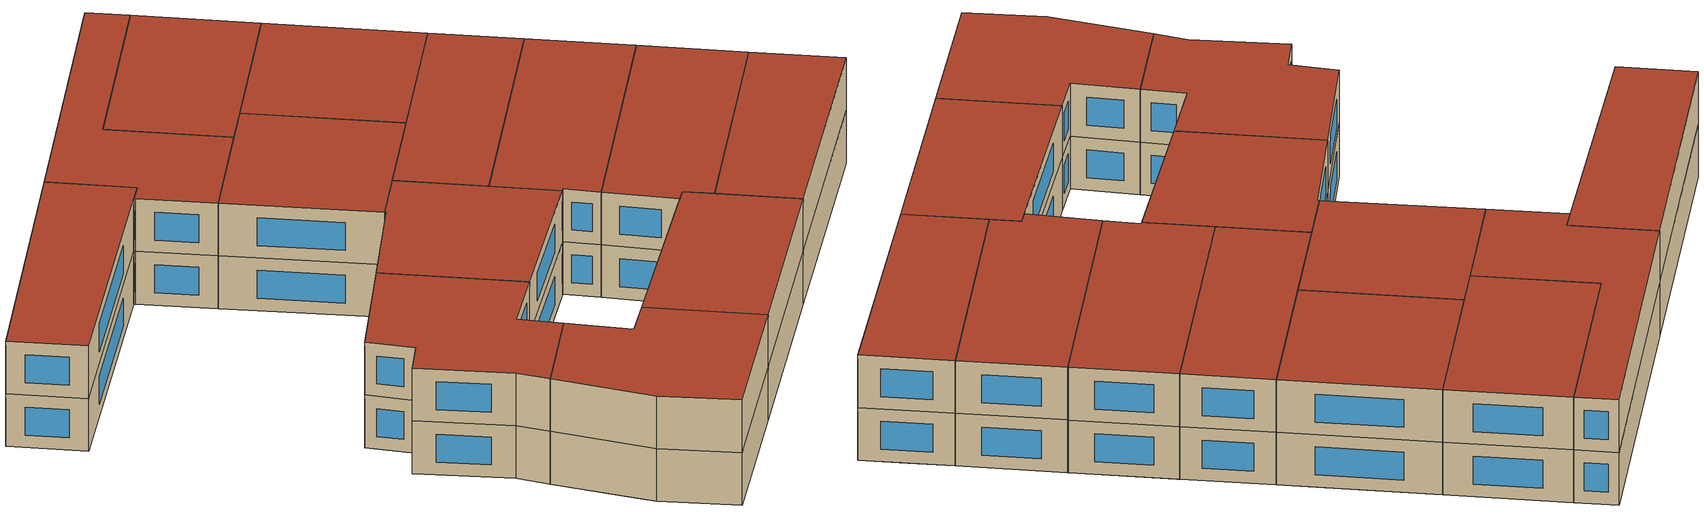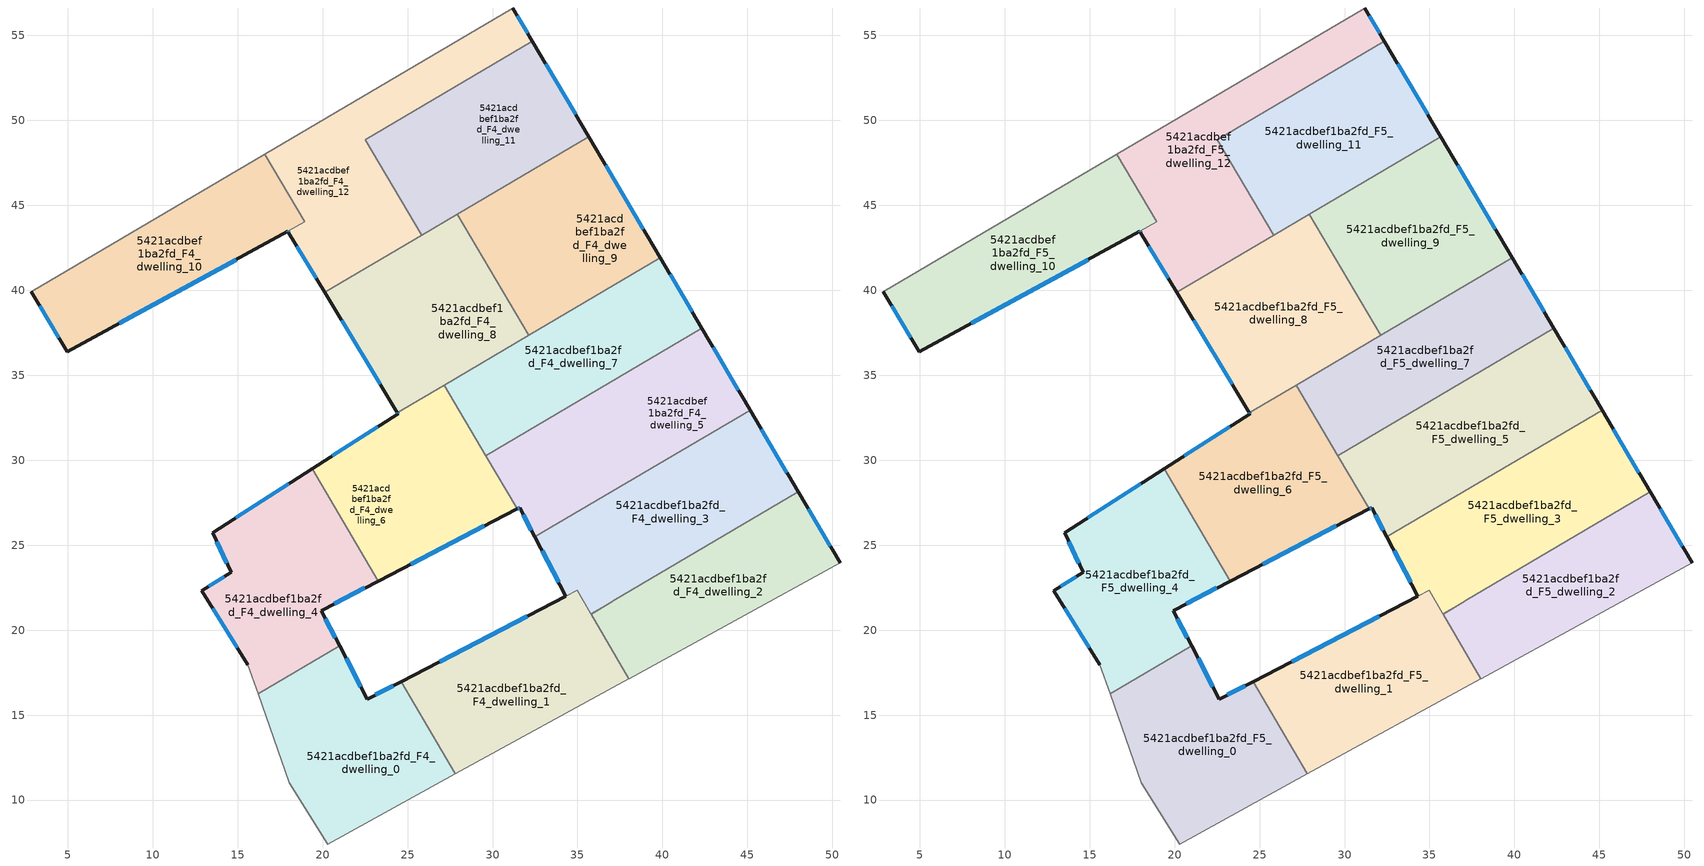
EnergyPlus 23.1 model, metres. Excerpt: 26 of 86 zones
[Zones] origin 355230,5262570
5421acdbef1ba2fd_F4_dwelling_0
 floor to 5421acdbef1ba2fd_F3_dwelling_10 (EU_floor_Construction): 24.62,16.97 27.82,11.54 20.29,7.42 18.04,11.02 17.69,12 22.31,16.55 22.63,15.94 z12
 floor to 5421acdbef1ba2fd_F3_dwelling_9 (EU_floor_Construction): 21,19.07 22.31,16.55 17.69,12 16.21,16.25 z12
 wall outside (EU_wall_Construction): 24.62,16.97 22.63,15.94 21,19.07 z12:15
 wall adiabatic (EU_wall_Construction): 16.21,16.25 18.04,11.02 20.29,7.42 27.82,11.54 z12:15
 wall to 5421acdbef1ba2fd_F4_dwelling_4 (EU_wall_Construction): 21,19.07 16.21,16.25 z12:15
 wall to 5421acdbef1ba2fd_F4_dwelling_1 (EU_wall_Construction): 27.82,11.54 24.62,16.97 z12:15
 window (EU_Window_Construction): 22.25,16.68 21.38,18.33 / 24.16,16.73 23.1,16.18 z12.7:14.3
5421acdbef1ba2fd_F4_dwelling_1
 floor to 5421acdbef1ba2fd_F3_dwelling_11 (EU_floor_Construction): 36.32,20.06 38.03,17.14 27.87,11.57 27.35,18.39 31.97,20.78 z12
 floor to 5421acdbef1ba2fd_F3_dwelling_10 (EU_floor_Construction): 27.35,18.39 27.87,11.57 27.82,11.54 24.62,16.97 z12
 floor to 5421acdbef1ba2fd_F3_dwelling_12 (EU_floor_Construction): 36.82,21.55 35.8,20.95 36.32,20.06 31.97,20.78 34.98,22.33 35.79,20.95 z12
 wall outside (EU_wall_Construction): 34.32,21.99 24.62,16.97 z12:15
 wall adiabatic (EU_wall_Construction): 27.82,11.54 38.03,17.14 z12:15
 wall to 5421acdbef1ba2fd_F4_dwelling_3 (EU_wall_Construction): 37.09,21.71 35.79,20.95 34.98,22.33 34.32,21.99 z12:15
 wall to 5421acdbef1ba2fd_F4_dwelling_2 (EU_wall_Construction): 38.03,17.14 35.8,20.95 37.09,21.71 z12:15
 window (EU_Window_Construction): 32.04,20.81 26.9,18.15 z12.7:14.3
5421acdbef1ba2fd_F4_dwelling_10
 floor to 5421acdbef1ba2fd_F3_dwelling_7 (EU_floor_Construction): 16.41,47.91 18.11,43.56 4.97,36.38 2.86,39.93 z12
 floor to 5421acdbef1ba2fd_F3_dwelling_6 (EU_floor_Construction): 16.6,48.02 18.96,44.02 18.11,43.56 16.41,47.91 16.46,47.93 z12
 wall outside (EU_wall_Construction): 2.86,39.93 4.97,36.38 17.95,43.48 z12:15
 wall adiabatic (EU_wall_Construction): 16.6,48.02 2.86,39.93 z12:15
 wall to 5421acdbef1ba2fd_F4_dwelling_12 (EU_wall_Construction): 17.96,43.48 18.96,44.02 16.6,48.02 z12:15
 window (EU_Window_Construction): 8.02,38.05 14.91,41.81 / 3.36,39.09 4.48,37.22 z12.7:14.3
5421acdbef1ba2fd_F4_dwelling_11
 floor to 5421acdbef1ba2fd_F3_dwelling_3 (EU_floor_Construction): 32.35,54.67 32.76,53.96 31.47,46.58 28.56,44.86 29.04,52.72 z12
 floor adiabatic (EU_floor_Construction): 29.04,52.72 28.56,44.86 25.83,43.25 25.81,43.3 25.37,50.55 z12
 floor to 5421acdbef1ba2fd_F3_dwelling_2 (EU_floor_Construction): 32.76,53.96 35.67,49.04 31.47,46.58 z12
 floor to 5421acdbef1ba2fd_F3_dwelling_5 (EU_floor_Construction): 25.37,50.55 25.81,43.3 22.52,48.88 z12
 wall outside (EU_wall_Construction): 35.67,49.04 32.35,54.67 z12:15
 wall to 5421acdbef1ba2fd_F4_dwelling_12 (EU_wall_Construction): 32.35,54.67 22.52,48.88 25.83,43.25 z12:15
 wall to 5421acdbef1ba2fd_F4_dwelling_9 (EU_wall_Construction): 27.92,44.48 35.67,49.04 z12:15
 wall to 5421acdbef1ba2fd_F4_dwelling_8 (EU_wall_Construction): 25.83,43.25 27.92,44.48 z12:15
 window (EU_Window_Construction): 34.89,50.36 33.13,53.35 z12.7:14.3
5421acdbef1ba2fd_F4_dwelling_12
 floor to 5421acdbef1ba2fd_F3_dwelling_6 (EU_floor_Construction): 21.22,50.74 23.06,41.62 20.13,39.89 18.47,42.63 18.11,43.56 18.96,44.02 16.6,48.02 16.62,48.03 z12
 floor to 5421acdbef1ba2fd_F3_dwelling_5 (EU_floor_Construction): 25.22,53.09 25.37,50.55 22.52,48.88 25.81,43.3 25.81,43.24 23.06,41.62 21.22,50.74 z12
 floor to 5421acdbef1ba2fd_F3_dwelling_7 (EU_floor_Construction): 18.11,43.56 18.47,42.63 17.99,43.42 17.96,43.48 z12
 floor to 5421acdbef1ba2fd_F3_dwelling_4 (EU_floor_Construction): 29.21,55.45 29.04,52.72 25.37,50.55 25.22,53.09 z12
 floor to 5421acdbef1ba2fd_F3_dwelling_3 (EU_floor_Construction): 31.2,56.62 32.35,54.67 29.04,52.72 29.21,55.45 z12
 wall outside (EU_wall_Construction): 32.35,54.67 31.2,56.62 / 17.96,43.48 17.99,43.42 20.13,39.89 z12:15
 wall adiabatic (EU_wall_Construction): 31.2,56.62 16.6,48.02 z12:15
 wall to 5421acdbef1ba2fd_F4_dwelling_8 (EU_wall_Construction): 20.13,39.89 25.83,43.25 z12:15
 window (EU_Window_Construction): 32.08,55.12 31.47,56.16 / 18.49,42.59 19.63,40.72 / 17.97,43.47 17.99,43.44 z12.7:14.3
5421acdbef1ba2fd_F4_dwelling_2
 floor to 5421acdbef1ba2fd_F3_dwelling_12 (EU_floor_Construction): 49.2,26.1 50.46,23.96 41.72,19.17 36.33,20.06 35.8,20.95 42.05,24.63 z12
 floor to 5421acdbef1ba2fd_F3_dwelling_11 (EU_floor_Construction): 41.72,19.17 38.04,17.15 36.33,20.06 z12
 floor to 5421acdbef1ba2fd_F3_dwelling_13 (EU_floor_Construction): 47.99,28.14 49.2,26.1 42.05,24.63 z12
 wall outside (EU_wall_Construction): 50.46,23.96 47.99,28.14 z12:15
 wall adiabatic (EU_wall_Construction): 38.04,17.15 50.46,23.96 z12:15
 wall to 5421acdbef1ba2fd_F4_dwelling_3 (EU_wall_Construction): 47.99,28.14 37.09,21.72 z12:15
 window (EU_Window_Construction): 49.88,24.94 48.57,27.16 z12.7:14.3
5421acdbef1ba2fd_F4_dwelling_3
 floor to 5421acdbef1ba2fd_F3_dwelling_12 (EU_floor_Construction): 42.05,24.63 36.82,21.55 35.79,20.95 34.98,22.33 34.32,21.99 33.82,22.95 z12
 floor adiabatic (EU_floor_Construction): 45.16,32.95 47.99,28.14 35.79,20.95 36.82,21.55 42.05,24.63 33.82,22.95 32.49,25.49 z12
 wall outside (EU_wall_Construction): 47.99,28.14 45.16,32.95 / 32.49,25.49 34.32,21.99 z12:15
 wall to 5421acdbef1ba2fd_F4_dwelling_5 (EU_wall_Construction): 45.16,32.95 32.49,25.49 z12:15
 window (EU_Window_Construction): 47.33,29.27 45.82,31.82 / 32.92,24.67 33.89,22.81 z12.7:14.3
5421acdbef1ba2fd_F4_dwelling_4
 floor to 5421acdbef1ba2fd_F3_dwelling_9 (EU_floor_Construction): 22.55,22.53 19.91,21.16 21,19.07 16.21,16.25 15.61,17.95 12.89,22.32 14.62,23.4 13.91,24.92 z12
 floor to 5421acdbef1ba2fd_F3_dwelling_8 (EU_floor_Construction): 19.38,29.49 23.26,22.89 22.55,22.53 13.91,24.92 13.53,25.74 z12
 wall outside (EU_wall_Construction): 19.38,29.49 13.53,25.74 14.62,23.4 12.89,22.32 15.61,17.95 / 21,19.07 19.91,21.16 23.26,22.89 z12:15
 wall adiabatic (EU_wall_Construction): 15.61,17.95 16.21,16.25 z12:15
 wall to 5421acdbef1ba2fd_F4_dwelling_6 (EU_wall_Construction): 23.26,22.89 19.38,29.49 z12:15
 window (EU_Window_Construction): 13.53,21.29 14.97,18.98 / 14.22,23.15 13.3,22.57 / 13.78,25.19 14.36,23.95 / 18,28.61 14.9,26.62 / 20.7,21.56 22.48,22.49 / 20.74,19.56 20.16,20.67 z12.7:14.3
5421acdbef1ba2fd_F4_dwelling_5
 floor to 5421acdbef1ba2fd_F3_dwelling_14 (EU_floor_Construction): 42.4,37.63 45.13,32.99 45.16,32.95 32.49,25.49 31.91,26.61 z12
 floor to 5421acdbef1ba2fd_F3_dwelling_0 (EU_floor_Construction): 42.32,37.76 42.4,37.63 31.91,26.61 31.59,27.21 31.45,27.13 30.79,28.25 33,32.27 z12
 floor to 5421acdbef1ba2fd_F3_dwelling_1 (EU_floor_Construction): 33,32.27 30.79,28.25 29.81,29.91 30.01,30.51 z12
 floor to 5421acdbef1ba2fd_F3_dwelling_2 (EU_floor_Construction): 30.01,30.51 29.81,29.91 29.6,30.27 z12
 wall outside (EU_wall_Construction): 31.45,27.13 31.59,27.21 32.49,25.49 / 45.16,32.95 45.13,32.99 42.32,37.76 z12:15
 wall to 5421acdbef1ba2fd_F4_dwelling_7 (EU_wall_Construction): 42.32,37.76 29.6,30.27 z12:15
 wall to 5421acdbef1ba2fd_F4_dwelling_6 (EU_wall_Construction): 29.6,30.27 31.45,27.13 z12:15
 window (EU_Window_Construction): 31.48,27.15 31.56,27.19 / 44.47,34.11 42.98,36.64 / 31.81,26.8 32.28,25.89 z12.7:14.3
5421acdbef1ba2fd_F4_dwelling_6
 floor to 5421acdbef1ba2fd_F3_dwelling_8 (EU_floor_Construction): 23.09,31.88 26.04,24.33 23.26,22.89 19.38,29.49 z12
 floor to 5421acdbef1ba2fd_F3_dwelling_6 (EU_floor_Construction): 24.8,33.03 26.51,24.57 26.04,24.33 23.09,31.88 24.45,32.74 24.41,32.81 z12
 floor to 5421acdbef1ba2fd_F3_dwelling_4 (EU_floor_Construction): 27.16,34.42 27.84,33.27 27.32,25 26.92,24.79 26.37,33.96 z12
 floor to 5421acdbef1ba2fd_F3_dwelling_5 (EU_floor_Construction): 26.37,33.96 26.92,24.79 26.51,24.57 24.8,33.03 z12
 floor to 5421acdbef1ba2fd_F3_dwelling_3 (EU_floor_Construction): 27.84,33.27 28.85,31.55 27.75,25.21 27.32,25 z12
 floor adiabatic (EU_floor_Construction): 28.85,31.55 31.45,27.13 27.75,25.21 z12
 wall outside (EU_wall_Construction): 24.41,32.81 24.45,32.74 19.38,29.49 / 23.26,22.89 31.45,27.13 z12:15
 wall to 5421acdbef1ba2fd_F4_dwelling_8 (EU_wall_Construction): 27.16,34.42 24.41,32.81 z12:15
 wall to 5421acdbef1ba2fd_F4_dwelling_7 (EU_wall_Construction): 29.6,30.27 27.16,34.42 z12:15
 window (EU_Window_Construction): 23.26,31.98 20.57,30.26 / 24.42,32.79 24.44,32.76 / 25.19,23.89 29.53,26.14 z12.7:14.3
5421acdbef1ba2fd_F4_dwelling_7
 floor to 5421acdbef1ba2fd_F3_dwelling_4 (EU_floor_Construction): 27.94,34.88 27.84,33.27 27.16,34.42 z12
 floor to 5421acdbef1ba2fd_F3_dwelling_3 (EU_floor_Construction): 29.61,35.87 28.85,31.55 27.84,33.27 27.94,34.88 z12
 floor adiabatic (EU_floor_Construction): 39.87,41.91 42.32,37.76 29.6,30.27 28.85,31.55 29.61,35.87 z12
 wall outside (EU_wall_Construction): 42.32,37.76 39.87,41.91 z12:15
 wall to 5421acdbef1ba2fd_F4_dwelling_9 (EU_wall_Construction): 39.87,41.91 32.12,37.35 z12:15
 wall to 5421acdbef1ba2fd_F4_dwelling_8 (EU_wall_Construction): 32.12,37.35 27.16,34.42 z12:15
 window (EU_Window_Construction): 41.75,38.74 40.45,40.94 z12.7:14.3
5421acdbef1ba2fd_F4_dwelling_8
 floor to 5421acdbef1ba2fd_F3_dwelling_5 (EU_floor_Construction): 25.81,43.24 26.37,33.96 24.8,33.03 23.06,41.62 z12
 floor adiabatic (EU_floor_Construction): 27.92,44.48 32.12,37.35 26.37,33.96 25.81,43.24 z12
 floor to 5421acdbef1ba2fd_F3_dwelling_6 (EU_floor_Construction): 23.06,41.62 24.8,33.03 24.41,32.81 20.13,39.89 z12
 wall outside (EU_wall_Construction): 20.13,39.89 24.41,32.81 z12:15
 wall to 5421acdbef1ba2fd_F4_dwelling_9 (EU_wall_Construction): 32.12,37.35 27.92,44.48 z12:15
 window (EU_Window_Construction): 21.13,38.23 23.4,34.47 z12.7:14.3
5421acdbef1ba2fd_F4_dwelling_9
 floor to 5421acdbef1ba2fd_F3_dwelling_1 (EU_floor_Construction): 35.89,48.66 39.07,43.28 37.57,40.55 32.25,37.42 z12
 floor adiabatic (EU_floor_Construction): 35.67,49.04 35.89,48.66 32.25,37.42 32.12,37.35 30.38,40.3 31.47,46.58 z12
 floor to 5421acdbef1ba2fd_F3_dwelling_0 (EU_floor_Construction): 39.07,43.28 39.87,41.91 37.57,40.55 z12
 floor to 5421acdbef1ba2fd_F3_dwelling_3 (EU_floor_Construction): 31.47,46.58 30.38,40.3 28.47,43.54 28.56,44.86 z12
 floor to 5421acdbef1ba2fd_F3_dwelling_4 (EU_floor_Construction): 28.56,44.86 28.47,43.54 27.92,44.48 z12
 wall outside (EU_wall_Construction): 39.87,41.91 35.67,49.04 z12:15
 window (EU_Window_Construction): 38.88,43.59 36.65,47.37 z12.7:14.3
5421acdbef1ba2fd_F5_dwelling_0
 floor to 5421acdbef1ba2fd_F4_dwelling_0 (EU_floor_Construction): 24.62,16.97 27.82,11.54 20.29,7.42 18.04,11.02 16.21,16.25 21,19.07 22.63,15.94 z15
 wall outside (EU_wall_Construction): 24.62,16.97 22.63,15.94 21,19.07 z15:18
 wall adiabatic (EU_wall_Construction): 16.21,16.25 18.04,11.02 20.29,7.42 27.82,11.54 z15:18
 wall to 5421acdbef1ba2fd_F5_dwelling_4 (EU_wall_Construction): 21,19.07 16.21,16.25 z15:18
 wall to 5421acdbef1ba2fd_F5_dwelling_1 (EU_wall_Construction): 27.82,11.54 24.62,16.97 z15:18
 window (EU_Window_Construction): 22.25,16.68 21.38,18.33 / 24.16,16.73 23.1,16.18 z15.7:17.3
 roof outside (EU_roof_Construction): 27.82,11.54 24.62,16.97 22.63,15.94 21,19.07 16.21,16.25 18.04,11.02 20.29,7.42 z18
5421acdbef1ba2fd_F5_dwelling_1
 floor to 5421acdbef1ba2fd_F4_dwelling_1 (EU_floor_Construction): 37.09,21.71 35.8,20.95 38.03,17.14 27.82,11.54 24.62,16.97 34.98,22.33 35.79,20.95 z15
 wall outside (EU_wall_Construction): 34.32,21.99 24.62,16.97 z15:18
 wall adiabatic (EU_wall_Construction): 27.82,11.54 38.03,17.14 z15:18
 wall to 5421acdbef1ba2fd_F5_dwelling_3 (EU_wall_Construction): 37.09,21.71 35.79,20.95 34.98,22.33 34.32,21.99 z15:18
 wall to 5421acdbef1ba2fd_F5_dwelling_2 (EU_wall_Construction): 38.03,17.14 35.8,20.95 37.09,21.71 z15:18
 window (EU_Window_Construction): 32.04,20.81 26.9,18.15 z15.7:17.3
 roof outside (EU_roof_Construction): 38.03,17.14 35.8,20.95 37.09,21.71 35.79,20.95 34.98,22.33 24.62,16.97 27.82,11.54 z18
5421acdbef1ba2fd_F5_dwelling_10
 floor to 5421acdbef1ba2fd_F4_dwelling_10 (EU_floor_Construction): 16.6,48.02 18.96,44.02 4.97,36.38 2.86,39.93 z15
 wall outside (EU_wall_Construction): 2.86,39.93 4.97,36.38 17.95,43.48 z15:18
 wall adiabatic (EU_wall_Construction): 16.6,48.02 2.86,39.93 z15:18
 wall to 5421acdbef1ba2fd_F5_dwelling_12 (EU_wall_Construction): 17.96,43.48 18.96,44.02 16.6,48.02 z15:18
 window (EU_Window_Construction): 8.02,38.05 14.91,41.81 / 3.36,39.09 4.48,37.22 z15.7:17.3
 roof outside (EU_roof_Construction): 18.96,44.02 16.6,48.02 2.86,39.93 4.97,36.38 z18
5421acdbef1ba2fd_F5_dwelling_11
 floor to 5421acdbef1ba2fd_F4_dwelling_11 (EU_floor_Construction): 32.35,54.67 35.67,49.04 25.83,43.25 22.52,48.88 z15
 wall outside (EU_wall_Construction): 35.67,49.04 32.35,54.67 z15:18
 wall to 5421acdbef1ba2fd_F5_dwelling_12 (EU_wall_Construction): 32.35,54.67 22.52,48.88 25.83,43.25 z15:18
 wall to 5421acdbef1ba2fd_F5_dwelling_9 (EU_wall_Construction): 27.92,44.48 35.67,49.04 z15:18
 wall to 5421acdbef1ba2fd_F5_dwelling_8 (EU_wall_Construction): 25.83,43.25 27.92,44.48 z15:18
 window (EU_Window_Construction): 34.89,50.36 33.13,53.35 z15.7:17.3
 roof outside (EU_roof_Construction): 35.67,49.04 32.35,54.67 22.52,48.88 25.83,43.25 z18
5421acdbef1ba2fd_F5_dwelling_12
 floor to 5421acdbef1ba2fd_F4_dwelling_12 (EU_floor_Construction): 31.2,56.62 32.35,54.67 22.52,48.88 25.83,43.25 20.13,39.89 17.99,43.42 17.96,43.48 18.96,44.02 16.6,48.02 z15
 wall outside (EU_wall_Construction): 32.35,54.67 31.2,56.62 / 17.96,43.48 17.99,43.42 20.13,39.89 z15:18
 wall adiabatic (EU_wall_Construction): 31.2,56.62 16.6,48.02 z15:18
 wall to 5421acdbef1ba2fd_F5_dwelling_8 (EU_wall_Construction): 20.13,39.89 25.83,43.25 z15:18
 window (EU_Window_Construction): 32.08,55.12 31.47,56.16 / 18.49,42.59 19.63,40.72 / 17.97,43.47 17.99,43.44 z15.7:17.3
 roof outside (EU_roof_Construction): 25.83,43.25 22.52,48.88 32.35,54.67 31.2,56.62 16.6,48.02 18.96,44.02 17.96,43.48 17.99,43.42 20.13,39.89 z18
5421acdbef1ba2fd_F5_dwelling_2
 floor to 5421acdbef1ba2fd_F4_dwelling_2 (EU_floor_Construction): 47.99,28.14 50.46,23.96 38.04,17.15 35.8,20.95 z15
 wall outside (EU_wall_Construction): 50.46,23.96 47.99,28.14 z15:18
 wall adiabatic (EU_wall_Construction): 38.04,17.15 50.46,23.96 z15:18
 wall to 5421acdbef1ba2fd_F5_dwelling_3 (EU_wall_Construction): 47.99,28.14 37.09,21.72 z15:18
 window (EU_Window_Construction): 49.88,24.94 48.57,27.16 z15.7:17.3
 roof outside (EU_roof_Construction): 50.46,23.96 47.99,28.14 37.09,21.72 35.8,20.95 38.04,17.15 z18
5421acdbef1ba2fd_F5_dwelling_3
 floor to 5421acdbef1ba2fd_F4_dwelling_3 (EU_floor_Construction): 45.16,32.95 47.99,28.14 35.8,20.95 34.98,22.33 34.32,21.99 32.49,25.49 z15
 wall outside (EU_wall_Construction): 47.99,28.14 45.16,32.95 / 32.49,25.49 34.32,21.99 z15:18
 wall to 5421acdbef1ba2fd_F5_dwelling_5 (EU_wall_Construction): 45.16,32.95 32.49,25.49 z15:18
 window (EU_Window_Construction): 47.33,29.27 45.82,31.82 / 32.92,24.67 33.89,22.81 z15.7:17.3
 roof outside (EU_roof_Construction): 47.99,28.14 45.16,32.95 32.49,25.49 34.32,21.99 34.98,22.33 35.8,20.95 z18
5421acdbef1ba2fd_F5_dwelling_4
 floor to 5421acdbef1ba2fd_F4_dwelling_4 (EU_floor_Construction): 19.38,29.49 23.26,22.89 19.91,21.16 21,19.07 16.21,16.25 15.61,17.95 12.89,22.32 14.62,23.4 13.53,25.74 z15
 wall outside (EU_wall_Construction): 19.38,29.49 13.53,25.74 14.62,23.4 12.89,22.32 15.61,17.95 / 21,19.07 19.91,21.16 23.26,22.89 z15:18
 wall adiabatic (EU_wall_Construction): 15.61,17.95 16.21,16.25 z15:18
 wall to 5421acdbef1ba2fd_F5_dwelling_6 (EU_wall_Construction): 23.26,22.89 19.38,29.49 z15:18
 window (EU_Window_Construction): 13.53,21.29 14.97,18.98 / 14.22,23.15 13.3,22.57 / 13.78,25.19 14.36,23.95 / 18,28.61 14.9,26.62 / 20.7,21.56 22.48,22.49 / 20.74,19.56 20.16,20.67 z15.7:17.3
 roof outside (EU_roof_Construction): 21,19.07 19.91,21.16 23.26,22.89 19.38,29.49 13.53,25.74 14.62,23.4 12.89,22.32 15.61,17.95 16.21,16.25 z18
5421acdbef1ba2fd_F5_dwelling_5
 floor to 5421acdbef1ba2fd_F4_dwelling_5 (EU_floor_Construction): 42.32,37.76 45.13,32.99 45.16,32.95 32.49,25.49 31.59,27.21 31.45,27.13 29.6,30.27 z15
 wall outside (EU_wall_Construction): 31.45,27.13 31.59,27.21 32.49,25.49 / 45.16,32.95 45.13,32.99 42.32,37.76 z15:18
 wall to 5421acdbef1ba2fd_F5_dwelling_7 (EU_wall_Construction): 42.32,37.76 29.6,30.27 z15:18
 wall to 5421acdbef1ba2fd_F5_dwelling_6 (EU_wall_Construction): 29.6,30.27 31.45,27.13 z15:18
 window (EU_Window_Construction): 31.48,27.15 31.56,27.19 / 44.47,34.11 42.98,36.64 / 31.81,26.8 32.28,25.89 z15.7:17.3
 roof outside (EU_roof_Construction): 45.16,32.95 45.13,32.99 42.32,37.76 29.6,30.27 31.45,27.13 31.59,27.21 32.49,25.49 z18
5421acdbef1ba2fd_F5_dwelling_6
 floor to 5421acdbef1ba2fd_F4_dwelling_6 (EU_floor_Construction): 27.16,34.42 31.45,27.13 23.26,22.89 19.38,29.49 24.45,32.74 24.41,32.81 z15
 wall outside (EU_wall_Construction): 24.41,32.81 24.45,32.74 19.38,29.49 / 23.26,22.89 31.45,27.13 z15:18
 wall to 5421acdbef1ba2fd_F5_dwelling_8 (EU_wall_Construction): 27.16,34.42 24.41,32.81 z15:18
 wall to 5421acdbef1ba2fd_F5_dwelling_7 (EU_wall_Construction): 29.6,30.27 27.16,34.42 z15:18
 window (EU_Window_Construction): 23.26,31.98 20.57,30.26 / 24.42,32.79 24.44,32.76 / 25.19,23.89 29.53,26.14 z15.7:17.3
 roof outside (EU_roof_Construction): 31.45,27.13 27.16,34.42 24.41,32.81 24.45,32.74 19.38,29.49 23.26,22.89 z18
5421acdbef1ba2fd_F5_dwelling_7
 floor to 5421acdbef1ba2fd_F4_dwelling_7 (EU_floor_Construction): 39.87,41.91 42.32,37.76 29.6,30.27 27.16,34.42 z15
 wall outside (EU_wall_Construction): 42.32,37.76 39.87,41.91 z15:18
 wall to 5421acdbef1ba2fd_F5_dwelling_9 (EU_wall_Construction): 39.87,41.91 32.12,37.35 z15:18
 wall to 5421acdbef1ba2fd_F5_dwelling_8 (EU_wall_Construction): 32.12,37.35 27.16,34.42 z15:18
 window (EU_Window_Construction): 41.75,38.74 40.45,40.94 z15.7:17.3
 roof outside (EU_roof_Construction): 42.32,37.76 39.87,41.91 27.16,34.42 29.6,30.27 z18
5421acdbef1ba2fd_F5_dwelling_8
 floor to 5421acdbef1ba2fd_F4_dwelling_8 (EU_floor_Construction): 27.92,44.48 32.12,37.35 24.41,32.81 20.13,39.89 z15
 wall outside (EU_wall_Construction): 20.13,39.89 24.41,32.81 z15:18
 wall to 5421acdbef1ba2fd_F5_dwelling_9 (EU_wall_Construction): 32.12,37.35 27.92,44.48 z15:18
 window (EU_Window_Construction): 21.13,38.23 23.4,34.47 z15.7:17.3
 roof outside (EU_roof_Construction): 32.12,37.35 27.92,44.48 20.13,39.89 24.41,32.81 z18
5421acdbef1ba2fd_F5_dwelling_9
 floor to 5421acdbef1ba2fd_F4_dwelling_9 (EU_floor_Construction): 35.67,49.04 39.87,41.91 32.12,37.35 27.92,44.48 z15
 wall outside (EU_wall_Construction): 39.87,41.91 35.67,49.04 z15:18
 window (EU_Window_Construction): 38.88,43.59 36.65,47.37 z15.7:17.3
 roof outside (EU_roof_Construction): 39.87,41.91 35.67,49.04 27.92,44.48 32.12,37.35 z18
[Building]
EU S2 Campaign: North Axis=0; Terrain=City; Solar Distribution=FullExterior
[Site:Location]
Budapest.Ferenc.Liszt.Intl.AP: Latitude=47.437; Longitude=19.256; Time Zone=1; Elevation=185
[SizingPeriod:WeatherFileDays]
AnnualSizingPeriod: Begin Month=1; Begin Day of Month=1; End Month=12; End Day of Month=31; Day of Week for Start Day=Monday; Use Weather File Daylight Saving Period=No; Use Weather File Rain and Snow Indicators=No
[MATERIAL]
EU_InternalMass_Material: Roughness=MediumRough; Thickness=0.1; Conductivity=1; Density=1800; Specific Heat=900; Thermal Absorptance=0.9; Solar Absorptance=0.7; Visible Absorptance=0.7
[MATERIAL:NOMASS] Roughness=MediumRough; Thermal Absorptance=0.9; Solar Absorptance=0.7; Visible Absorptance=0.7
Name | Thermal Resistance
EU_wall_NoMass | 0.832559
EU_roof_NoMass | 1.39638
EU_floor_NoMass | 0.872794
[WINDOWMATERIAL:SIMPLEGLAZINGSYSTEM]
EU_Window_SimpleGlazing: UFactor=2.79869; Solar Heat Gain Coefficient=0.75; Visible Transmittance=0.75
[CONSTRUCTION]
EU_wall_Construction: EU_wall_NoMass
EU_roof_Construction: EU_roof_NoMass
EU_floor_Construction: EU_floor_NoMass
EU_Window_Construction: EU_Window_SimpleGlazing
EU_InternalMass_Construction: EU_InternalMass_Material
[ZONE] Type=1; Multiplier=1; Ceiling Height=autocalculate; Floor Area=autocalculate; Part of Total Floor Area=Yes
Name | Volume
5421acdbef1ba2fd_F4_dwelling_0; 5421acdbef1ba2fd_F5_dwelling_0 | 223.422
5421acdbef1ba2fd_F4_dwelling_1; 5421acdbef1ba2fd_F5_dwelling_1 | 215.22
5421acdbef1ba2fd_F4_dwelling_10; 5421acdbef1ba2fd_F5_dwelling_10 | 209.48
5421acdbef1ba2fd_F4_dwelling_11; 5421acdbef1ba2fd_F5_dwelling_11 | 223.427
5421acdbef1ba2fd_F4_dwelling_12; 5421acdbef1ba2fd_F5_dwelling_12 | 237.326
5421acdbef1ba2fd_F4_dwelling_2; 5421acdbef1ba2fd_F5_dwelling_2 | 196.787
5421acdbef1ba2fd_F4_dwelling_3; 5421acdbef1ba2fd_F5_dwelling_3 | 244.97
5421acdbef1ba2fd_F4_dwelling_4; 5421acdbef1ba2fd_F5_dwelling_4 | 223.424
5421acdbef1ba2fd_F4_dwelling_5; 5421acdbef1ba2fd_F5_dwelling_5 | 246.631
5421acdbef1ba2fd_F4_dwelling_6; 5421acdbef1ba2fd_F5_dwelling_6 | 223.408
5421acdbef1ba2fd_F4_dwelling_7 | 213.451
5421acdbef1ba2fd_F5_dwelling_7 | 213.345
5421acdbef1ba2fd_F4_dwelling_8; 5421acdbef1ba2fd_F5_dwelling_8 | 223.428
5421acdbef1ba2fd_F4_dwelling_9; 5421acdbef1ba2fd_F5_dwelling_9 | 223.419
[INTERNALMASS] Construction=EU_InternalMass_Construction
Name | Zone or ZoneList | Surface Area
5421acdbef1ba2fd_F4_dwelling_0_EU_InternalMass | 5421acdbef1ba2fd_F4_dwelling_0 | 74.4743
5421acdbef1ba2fd_F4_dwelling_1_EU_InternalMass | 5421acdbef1ba2fd_F4_dwelling_1 | 71.7526
5421acdbef1ba2fd_F4_dwelling_2_EU_InternalMass | 5421acdbef1ba2fd_F4_dwelling_2 | 65.635
5421acdbef1ba2fd_F4_dwelling_3_EU_InternalMass | 5421acdbef1ba2fd_F4_dwelling_3 | 81.6217
5421acdbef1ba2fd_F4_dwelling_4_EU_InternalMass | 5421acdbef1ba2fd_F4_dwelling_4 | 74.475
5421acdbef1ba2fd_F4_dwelling_5_EU_InternalMass | 5421acdbef1ba2fd_F4_dwelling_5 | 82.2075
5421acdbef1ba2fd_F4_dwelling_6_EU_InternalMass | 5421acdbef1ba2fd_F4_dwelling_6 | 74.4695
5421acdbef1ba2fd_F4_dwelling_7_EU_InternalMass | 5421acdbef1ba2fd_F4_dwelling_7 | 71.1479
5421acdbef1ba2fd_F4_dwelling_8_EU_InternalMass | 5421acdbef1ba2fd_F4_dwelling_8 | 74.4771
5421acdbef1ba2fd_F4_dwelling_9_EU_InternalMass | 5421acdbef1ba2fd_F4_dwelling_9 | 74.4719
5421acdbef1ba2fd_F4_dwelling_10_EU_InternalMass | 5421acdbef1ba2fd_F4_dwelling_10 | 69.8243
5421acdbef1ba2fd_F4_dwelling_11_EU_InternalMass | 5421acdbef1ba2fd_F4_dwelling_11 | 74.4776
5421acdbef1ba2fd_F4_dwelling_12_EU_InternalMass | 5421acdbef1ba2fd_F4_dwelling_12 | 79.1097
5421acdbef1ba2fd_F5_dwelling_0_EU_InternalMass | 5421acdbef1ba2fd_F5_dwelling_0 | 74.4743
5421acdbef1ba2fd_F5_dwelling_1_EU_InternalMass | 5421acdbef1ba2fd_F5_dwelling_1 | 71.7526
5421acdbef1ba2fd_F5_dwelling_2_EU_InternalMass | 5421acdbef1ba2fd_F5_dwelling_2 | 65.635
5421acdbef1ba2fd_F5_dwelling_3_EU_InternalMass | 5421acdbef1ba2fd_F5_dwelling_3 | 81.6217
5421acdbef1ba2fd_F5_dwelling_4_EU_InternalMass | 5421acdbef1ba2fd_F5_dwelling_4 | 74.475
5421acdbef1ba2fd_F5_dwelling_5_EU_InternalMass | 5421acdbef1ba2fd_F5_dwelling_5 | 82.2075
5421acdbef1ba2fd_F5_dwelling_6_EU_InternalMass | 5421acdbef1ba2fd_F5_dwelling_6 | 74.4695
5421acdbef1ba2fd_F5_dwelling_7_EU_InternalMass | 5421acdbef1ba2fd_F5_dwelling_7 | 71.1479
5421acdbef1ba2fd_F5_dwelling_8_EU_InternalMass | 5421acdbef1ba2fd_F5_dwelling_8 | 74.4771
5421acdbef1ba2fd_F5_dwelling_9_EU_InternalMass | 5421acdbef1ba2fd_F5_dwelling_9 | 74.4719
5421acdbef1ba2fd_F5_dwelling_10_EU_InternalMass | 5421acdbef1ba2fd_F5_dwelling_10 | 69.8243
5421acdbef1ba2fd_F5_dwelling_11_EU_InternalMass | 5421acdbef1ba2fd_F5_dwelling_11 | 74.4776
5421acdbef1ba2fd_F5_dwelling_12_EU_InternalMass | 5421acdbef1ba2fd_F5_dwelling_12 | 79.1097
[OTHEREQUIPMENT] Fuel Type=Electricity; Design Level Calculation Method=Watts/Area; Power per Zone Floor Area=1; Fraction Latent=0; Fraction Radiant=0; Fraction Lost=0; Carbon Dioxide Generation Rate=0; EndUse Subcategory=EU_Step8_InternalGains
Name | Zone or ZoneList or Space or SpaceList | Schedule
EU_Step8_InternalGain_5421acdbef1ba2fd_F4_dwelling_0_f000 | 5421acdbef1ba2fd_F4_dwelling_0 | EU_Step8_GainSchedule_5421acdbef1ba2fd_F4_dwelling_0_f000
EU_Step8_InternalGain_5421acdbef1ba2fd_F4_dwelling_1_f000 | 5421acdbef1ba2fd_F4_dwelling_1 | EU_Step8_GainSchedule_5421acdbef1ba2fd_F4_dwelling_1_f000
EU_Step8_InternalGain_5421acdbef1ba2fd_F4_dwelling_2_f000 | 5421acdbef1ba2fd_F4_dwelling_2 | EU_Step8_GainSchedule_5421acdbef1ba2fd_F4_dwelling_2_f000
EU_Step8_InternalGain_5421acdbef1ba2fd_F4_dwelling_3_f000 | 5421acdbef1ba2fd_F4_dwelling_3 | EU_Step8_GainSchedule_5421acdbef1ba2fd_F4_dwelling_3_f000
EU_Step8_InternalGain_5421acdbef1ba2fd_F4_dwelling_4_f000 | 5421acdbef1ba2fd_F4_dwelling_4 | EU_Step8_GainSchedule_5421acdbef1ba2fd_F4_dwelling_4_f000
EU_Step8_InternalGain_5421acdbef1ba2fd_F4_dwelling_5_f000 | 5421acdbef1ba2fd_F4_dwelling_5 | EU_Step8_GainSchedule_5421acdbef1ba2fd_F4_dwelling_5_f000
EU_Step8_InternalGain_5421acdbef1ba2fd_F4_dwelling_6_f000 | 5421acdbef1ba2fd_F4_dwelling_6 | EU_Step8_GainSchedule_5421acdbef1ba2fd_F4_dwelling_6_f000
EU_Step8_InternalGain_5421acdbef1ba2fd_F4_dwelling_7_f000 | 5421acdbef1ba2fd_F4_dwelling_7 | EU_Step8_GainSchedule_5421acdbef1ba2fd_F4_dwelling_7_f000
EU_Step8_InternalGain_5421acdbef1ba2fd_F4_dwelling_8_f000 | 5421acdbef1ba2fd_F4_dwelling_8 | EU_Step8_GainSchedule_5421acdbef1ba2fd_F4_dwelling_8_f000
EU_Step8_InternalGain_5421acdbef1ba2fd_F4_dwelling_9_f000 | 5421acdbef1ba2fd_F4_dwelling_9 | EU_Step8_GainSchedule_5421acdbef1ba2fd_F4_dwelling_9_f000
EU_Step8_InternalGain_5421acdbef1ba2fd_F4_dwelling_10_f000 | 5421acdbef1ba2fd_F4_dwelling_10 | EU_Step8_GainSchedule_5421acdbef1ba2fd_F4_dwelling_10_f000
EU_Step8_InternalGain_5421acdbef1ba2fd_F4_dwelling_11_f000 | 5421acdbef1ba2fd_F4_dwelling_11 | EU_Step8_GainSchedule_5421acdbef1ba2fd_F4_dwelling_11_f000
EU_Step8_InternalGain_5421acdbef1ba2fd_F4_dwelling_12_f000 | 5421acdbef1ba2fd_F4_dwelling_12 | EU_Step8_GainSchedule_5421acdbef1ba2fd_F4_dwelling_12_f000
EU_Step8_InternalGain_5421acdbef1ba2fd_F5_dwelling_0_f000 | 5421acdbef1ba2fd_F5_dwelling_0 | EU_Step8_GainSchedule_5421acdbef1ba2fd_F5_dwelling_0_f000
EU_Step8_InternalGain_5421acdbef1ba2fd_F5_dwelling_1_f000 | 5421acdbef1ba2fd_F5_dwelling_1 | EU_Step8_GainSchedule_5421acdbef1ba2fd_F5_dwelling_1_f000
EU_Step8_InternalGain_5421acdbef1ba2fd_F5_dwelling_2_f000 | 5421acdbef1ba2fd_F5_dwelling_2 | EU_Step8_GainSchedule_5421acdbef1ba2fd_F5_dwelling_2_f000
EU_Step8_InternalGain_5421acdbef1ba2fd_F5_dwelling_3_f000 | 5421acdbef1ba2fd_F5_dwelling_3 | EU_Step8_GainSchedule_5421acdbef1ba2fd_F5_dwelling_3_f000
EU_Step8_InternalGain_5421acdbef1ba2fd_F5_dwelling_4_f000 | 5421acdbef1ba2fd_F5_dwelling_4 | EU_Step8_GainSchedule_5421acdbef1ba2fd_F5_dwelling_4_f000
EU_Step8_InternalGain_5421acdbef1ba2fd_F5_dwelling_5_f000 | 5421acdbef1ba2fd_F5_dwelling_5 | EU_Step8_GainSchedule_5421acdbef1ba2fd_F5_dwelling_5_f000
EU_Step8_InternalGain_5421acdbef1ba2fd_F5_dwelling_6_f000 | 5421acdbef1ba2fd_F5_dwelling_6 | EU_Step8_GainSchedule_5421acdbef1ba2fd_F5_dwelling_6_f000
EU_Step8_InternalGain_5421acdbef1ba2fd_F5_dwelling_7_f000 | 5421acdbef1ba2fd_F5_dwelling_7 | EU_Step8_GainSchedule_5421acdbef1ba2fd_F5_dwelling_7_f000
EU_Step8_InternalGain_5421acdbef1ba2fd_F5_dwelling_8_f000 | 5421acdbef1ba2fd_F5_dwelling_8 | EU_Step8_GainSchedule_5421acdbef1ba2fd_F5_dwelling_8_f000
EU_Step8_InternalGain_5421acdbef1ba2fd_F5_dwelling_9_f000 | 5421acdbef1ba2fd_F5_dwelling_9 | EU_Step8_GainSchedule_5421acdbef1ba2fd_F5_dwelling_9_f000
EU_Step8_InternalGain_5421acdbef1ba2fd_F5_dwelling_10_f000 | 5421acdbef1ba2fd_F5_dwelling_10 | EU_Step8_GainSchedule_5421acdbef1ba2fd_F5_dwelling_10_f000
EU_Step8_InternalGain_5421acdbef1ba2fd_F5_dwelling_11_f000 | 5421acdbef1ba2fd_F5_dwelling_11 | EU_Step8_GainSchedule_5421acdbef1ba2fd_F5_dwelling_11_f000
EU_Step8_InternalGain_5421acdbef1ba2fd_F5_dwelling_12_f000 | 5421acdbef1ba2fd_F5_dwelling_12 | EU_Step8_GainSchedule_5421acdbef1ba2fd_F5_dwelling_12_f000
[ZONEVENTILATION:DESIGNFLOWRATE] Schedule=EU_AlwaysOn; Design Flow Rate Calculation Method=AirChanges/Hour; Air Changes per Hour=0.475469; Ventilation Type=Natural; Fan Pressure Rise=0; Fan Total Efficiency=1; Constant Term Coefficient=1; Temperature Term Coefficient=0; Velocity Term Coefficient=0; Velocity Squared Term Coefficient=0; Minimum Indoor Temperature=-100; Maximum Indoor Temperature=100; Delta Temperature=-100; Minimum Outdoor Temperature=-100; Maximum Outdoor Temperature=100; Maximum Wind Speed=40
Name | Zone or ZoneList or Space or SpaceList
EU_ConstantAir_5421acdbef1ba2fd_F4_dwelling_0 | 5421acdbef1ba2fd_F4_dwelling_0
EU_ConstantAir_5421acdbef1ba2fd_F4_dwelling_1 | 5421acdbef1ba2fd_F4_dwelling_1
EU_ConstantAir_5421acdbef1ba2fd_F4_dwelling_2 | 5421acdbef1ba2fd_F4_dwelling_2
EU_ConstantAir_5421acdbef1ba2fd_F4_dwelling_3 | 5421acdbef1ba2fd_F4_dwelling_3
EU_ConstantAir_5421acdbef1ba2fd_F4_dwelling_4 | 5421acdbef1ba2fd_F4_dwelling_4
EU_ConstantAir_5421acdbef1ba2fd_F4_dwelling_5 | 5421acdbef1ba2fd_F4_dwelling_5
EU_ConstantAir_5421acdbef1ba2fd_F4_dwelling_6 | 5421acdbef1ba2fd_F4_dwelling_6
EU_ConstantAir_5421acdbef1ba2fd_F4_dwelling_7 | 5421acdbef1ba2fd_F4_dwelling_7
EU_ConstantAir_5421acdbef1ba2fd_F4_dwelling_8 | 5421acdbef1ba2fd_F4_dwelling_8
EU_ConstantAir_5421acdbef1ba2fd_F4_dwelling_9 | 5421acdbef1ba2fd_F4_dwelling_9
EU_ConstantAir_5421acdbef1ba2fd_F4_dwelling_10 | 5421acdbef1ba2fd_F4_dwelling_10
EU_ConstantAir_5421acdbef1ba2fd_F4_dwelling_11 | 5421acdbef1ba2fd_F4_dwelling_11
EU_ConstantAir_5421acdbef1ba2fd_F4_dwelling_12 | 5421acdbef1ba2fd_F4_dwelling_12
EU_ConstantAir_5421acdbef1ba2fd_F5_dwelling_0 | 5421acdbef1ba2fd_F5_dwelling_0
EU_ConstantAir_5421acdbef1ba2fd_F5_dwelling_1 | 5421acdbef1ba2fd_F5_dwelling_1
EU_ConstantAir_5421acdbef1ba2fd_F5_dwelling_2 | 5421acdbef1ba2fd_F5_dwelling_2
EU_ConstantAir_5421acdbef1ba2fd_F5_dwelling_3 | 5421acdbef1ba2fd_F5_dwelling_3
EU_ConstantAir_5421acdbef1ba2fd_F5_dwelling_4 | 5421acdbef1ba2fd_F5_dwelling_4
EU_ConstantAir_5421acdbef1ba2fd_F5_dwelling_5 | 5421acdbef1ba2fd_F5_dwelling_5
EU_ConstantAir_5421acdbef1ba2fd_F5_dwelling_6 | 5421acdbef1ba2fd_F5_dwelling_6
EU_ConstantAir_5421acdbef1ba2fd_F5_dwelling_7 | 5421acdbef1ba2fd_F5_dwelling_7
EU_ConstantAir_5421acdbef1ba2fd_F5_dwelling_8 | 5421acdbef1ba2fd_F5_dwelling_8
EU_ConstantAir_5421acdbef1ba2fd_F5_dwelling_9 | 5421acdbef1ba2fd_F5_dwelling_9
EU_ConstantAir_5421acdbef1ba2fd_F5_dwelling_10 | 5421acdbef1ba2fd_F5_dwelling_10
EU_ConstantAir_5421acdbef1ba2fd_F5_dwelling_11 | 5421acdbef1ba2fd_F5_dwelling_11
EU_ConstantAir_5421acdbef1ba2fd_F5_dwelling_12 | 5421acdbef1ba2fd_F5_dwelling_12
[HVACTEMPLATE:ZONE:IDEALLOADSAIRSYSTEM] System Availability Schedule=EU_AlwaysOn; Maximum Heating Supply Air Temperature=50; Minimum Cooling Supply Air Temperature=13; Maximum Heating Supply Air Humidity Ratio=0.0156; Minimum Cooling Supply Air Humidity Ratio=0.0077; Heating Limit=NoLimit; Cooling Limit=NoLimit; Heating Availability Schedule=EU_AlwaysOn; Cooling Availability Schedule=EU_CoolingOff; Dehumidification Control Type=ConstantSensibleHeatRatio; Cooling Sensible Heat Ratio=0.7; Dehumidification Setpoint=60; Humidification Control Type=None; Humidification Setpoint=30; Outdoor Air Method=None; Outdoor Air Flow Rate per Person=0.00944; Outdoor Air Flow Rate per Zone Floor Area=0; Outdoor Air Flow Rate per Zone=0; Demand Controlled Ventilation Type=None; Outdoor Air Economizer Type=NoEconomizer; Heat Recovery Type=None; Sensible Heat Recovery Effectiveness=0.7; Latent Heat Recovery Effectiveness=0.65
Name | Template Thermostat
5421acdbef1ba2fd_F4_dwelling_0 | EU_HeatOnly_5421acdbef1ba2fd_F4_dwelling_0
5421acdbef1ba2fd_F4_dwelling_1 | EU_HeatOnly_5421acdbef1ba2fd_F4_dwelling_1
5421acdbef1ba2fd_F4_dwelling_2 | EU_HeatOnly_5421acdbef1ba2fd_F4_dwelling_2
5421acdbef1ba2fd_F4_dwelling_3 | EU_HeatOnly_5421acdbef1ba2fd_F4_dwelling_3
5421acdbef1ba2fd_F4_dwelling_4 | EU_HeatOnly_5421acdbef1ba2fd_F4_dwelling_4
5421acdbef1ba2fd_F4_dwelling_5 | EU_HeatOnly_5421acdbef1ba2fd_F4_dwelling_5
5421acdbef1ba2fd_F4_dwelling_6 | EU_HeatOnly_5421acdbef1ba2fd_F4_dwelling_6
5421acdbef1ba2fd_F4_dwelling_7 | EU_HeatOnly_5421acdbef1ba2fd_F4_dwelling_7
5421acdbef1ba2fd_F4_dwelling_8 | EU_HeatOnly_5421acdbef1ba2fd_F4_dwelling_8
5421acdbef1ba2fd_F4_dwelling_9 | EU_HeatOnly_5421acdbef1ba2fd_F4_dwelling_9
5421acdbef1ba2fd_F4_dwelling_10 | EU_HeatOnly_5421acdbef1ba2fd_F4_dwelling_10
5421acdbef1ba2fd_F4_dwelling_11 | EU_HeatOnly_5421acdbef1ba2fd_F4_dwelling_11
5421acdbef1ba2fd_F4_dwelling_12 | EU_HeatOnly_5421acdbef1ba2fd_F4_dwelling_12
5421acdbef1ba2fd_F5_dwelling_0 | EU_HeatOnly_5421acdbef1ba2fd_F5_dwelling_0
5421acdbef1ba2fd_F5_dwelling_1 | EU_HeatOnly_5421acdbef1ba2fd_F5_dwelling_1
5421acdbef1ba2fd_F5_dwelling_2 | EU_HeatOnly_5421acdbef1ba2fd_F5_dwelling_2
5421acdbef1ba2fd_F5_dwelling_3 | EU_HeatOnly_5421acdbef1ba2fd_F5_dwelling_3
5421acdbef1ba2fd_F5_dwelling_4 | EU_HeatOnly_5421acdbef1ba2fd_F5_dwelling_4
5421acdbef1ba2fd_F5_dwelling_5 | EU_HeatOnly_5421acdbef1ba2fd_F5_dwelling_5
5421acdbef1ba2fd_F5_dwelling_6 | EU_HeatOnly_5421acdbef1ba2fd_F5_dwelling_6
5421acdbef1ba2fd_F5_dwelling_7 | EU_HeatOnly_5421acdbef1ba2fd_F5_dwelling_7
5421acdbef1ba2fd_F5_dwelling_8 | EU_HeatOnly_5421acdbef1ba2fd_F5_dwelling_8
5421acdbef1ba2fd_F5_dwelling_9 | EU_HeatOnly_5421acdbef1ba2fd_F5_dwelling_9
5421acdbef1ba2fd_F5_dwelling_10 | EU_HeatOnly_5421acdbef1ba2fd_F5_dwelling_10
5421acdbef1ba2fd_F5_dwelling_11 | EU_HeatOnly_5421acdbef1ba2fd_F5_dwelling_11
5421acdbef1ba2fd_F5_dwelling_12 | EU_HeatOnly_5421acdbef1ba2fd_F5_dwelling_12
[SIZING:ZONE] Zone Cooling Design Supply Air Temperature Input Method=SupplyAirTemperature; Zone Cooling Design Supply Air Temperature=13; Zone Heating Design Supply Air Temperature Input Method=SupplyAirTemperature; Zone Heating Design Supply Air Temperature=50; Zone Cooling Design Supply Air Humidity Ratio=0.008; Zone Heating Design Supply Air Humidity Ratio=0.008; Cooling Design Air Flow Method=DesignDay; Cooling Design Air Flow Rate=0; Cooling Minimum Air Flow per Zone Floor Area=0.000762; Cooling Minimum Air Flow=0; Cooling Minimum Air Flow Fraction=0.2; Heating Design Air Flow Method=DesignDay; Heating Design Air Flow Rate=0; Heating Maximum Air Flow per Zone Floor Area=0.002032; Heating Maximum Air Flow=0.141576; Heating Maximum Air Flow Fraction=0.3; Account for Dedicated Outdoor Air System=No; Dedicated Outdoor Air System Control Strategy=NeutralSupplyAir; Dedicated Outdoor Air Low Setpoint Temperature for Design=autosize; Dedicated Outdoor Air High Setpoint Temperature for Design=autosize; Zone Load Sizing Method=Sensible Load Only No Latent Load; Zone Latent Cooling Design Supply Air Humidity Ratio Input Method=HumidityRatioDifference; Zone Cooling Design Supply Air Humidity Ratio Difference=0.005; Zone Latent Heating Design Supply Air Humidity Ratio Input Method=HumidityRatioDifference; Zone Humidification Design Supply Air Humidity Ratio Difference=0.005
5421acdbef1ba2fd_F4_dwelling_0; 5421acdbef1ba2fd_F4_dwelling_1; 5421acdbef1ba2fd_F4_dwelling_2; 5421acdbef1ba2fd_F4_dwelling_3; 5421acdbef1ba2fd_F4_dwelling_4; 5421acdbef1ba2fd_F4_dwelling_5; 5421acdbef1ba2fd_F4_dwelling_6; 5421acdbef1ba2fd_F4_dwelling_7; 5421acdbef1ba2fd_F4_dwelling_8; 5421acdbef1ba2fd_F4_dwelling_9; 5421acdbef1ba2fd_F4_dwelling_10; 5421acdbef1ba2fd_F4_dwelling_11; 5421acdbef1ba2fd_F4_dwelling_12; 5421acdbef1ba2fd_F5_dwelling_0; 5421acdbef1ba2fd_F5_dwelling_1; 5421acdbef1ba2fd_F5_dwelling_2; 5421acdbef1ba2fd_F5_dwelling_3; 5421acdbef1ba2fd_F5_dwelling_4; 5421acdbef1ba2fd_F5_dwelling_5; 5421acdbef1ba2fd_F5_dwelling_6; 5421acdbef1ba2fd_F5_dwelling_7; 5421acdbef1ba2fd_F5_dwelling_8; 5421acdbef1ba2fd_F5_dwelling_9; 5421acdbef1ba2fd_F5_dwelling_10; 5421acdbef1ba2fd_F5_dwelling_11; 5421acdbef1ba2fd_F5_dwelling_12
[SCHEDULE:CONSTANT]
Name | Hourly Value
EU_AlwaysOn | 1
EU_CoolingOff | 0
[SCHEDULE:FILE] Column Number=1; Rows to Skip at Top=0; Number of Hours of Data=8760; Column Separator=Comma; Interpolate to Timestep=No; Minutes per Item=60; Adjust Schedule for Daylight Savings=Yes
Name | File
EU_Step8_GainSchedule_5421acdbef1ba2fd_F4_dwelling_0_f000 | ../../schedules/5421acdbef1ba2fd/5421acdbef1ba2fd_F4_dwelling_0_f000_gain.csv
EU_Step8_GainSchedule_5421acdbef1ba2fd_F4_dwelling_1_f000 | ../../schedules/5421acdbef1ba2fd/5421acdbef1ba2fd_F4_dwelling_1_f000_gain.csv
EU_Step8_GainSchedule_5421acdbef1ba2fd_F4_dwelling_2_f000 | ../../schedules/5421acdbef1ba2fd/5421acdbef1ba2fd_F4_dwelling_2_f000_gain.csv
EU_Step8_GainSchedule_5421acdbef1ba2fd_F4_dwelling_3_f000 | ../../schedules/5421acdbef1ba2fd/5421acdbef1ba2fd_F4_dwelling_3_f000_gain.csv
EU_Step8_GainSchedule_5421acdbef1ba2fd_F4_dwelling_4_f000 | ../../schedules/5421acdbef1ba2fd/5421acdbef1ba2fd_F4_dwelling_4_f000_gain.csv
EU_Step8_GainSchedule_5421acdbef1ba2fd_F4_dwelling_5_f000 | ../../schedules/5421acdbef1ba2fd/5421acdbef1ba2fd_F4_dwelling_5_f000_gain.csv
EU_Step8_GainSchedule_5421acdbef1ba2fd_F4_dwelling_6_f000 | ../../schedules/5421acdbef1ba2fd/5421acdbef1ba2fd_F4_dwelling_6_f000_gain.csv
EU_Step8_GainSchedule_5421acdbef1ba2fd_F4_dwelling_7_f000 | ../../schedules/5421acdbef1ba2fd/5421acdbef1ba2fd_F4_dwelling_7_f000_gain.csv
EU_Step8_GainSchedule_5421acdbef1ba2fd_F4_dwelling_8_f000 | ../../schedules/5421acdbef1ba2fd/5421acdbef1ba2fd_F4_dwelling_8_f000_gain.csv
EU_Step8_GainSchedule_5421acdbef1ba2fd_F4_dwelling_9_f000 | ../../schedules/5421acdbef1ba2fd/5421acdbef1ba2fd_F4_dwelling_9_f000_gain.csv
EU_Step8_GainSchedule_5421acdbef1ba2fd_F4_dwelling_10_f000 | ../../schedules/5421acdbef1ba2fd/5421acdbef1ba2fd_F4_dwelling_10_f000_gain.csv
EU_Step8_GainSchedule_5421acdbef1ba2fd_F4_dwelling_11_f000 | ../../schedules/5421acdbef1ba2fd/5421acdbef1ba2fd_F4_dwelling_11_f000_gain.csv
EU_Step8_GainSchedule_5421acdbef1ba2fd_F4_dwelling_12_f000 | ../../schedules/5421acdbef1ba2fd/5421acdbef1ba2fd_F4_dwelling_12_f000_gain.csv
EU_Step8_GainSchedule_5421acdbef1ba2fd_F5_dwelling_0_f000 | ../../schedules/5421acdbef1ba2fd/5421acdbef1ba2fd_F5_dwelling_0_f000_gain.csv
EU_Step8_GainSchedule_5421acdbef1ba2fd_F5_dwelling_1_f000 | ../../schedules/5421acdbef1ba2fd/5421acdbef1ba2fd_F5_dwelling_1_f000_gain.csv
EU_Step8_GainSchedule_5421acdbef1ba2fd_F5_dwelling_2_f000 | ../../schedules/5421acdbef1ba2fd/5421acdbef1ba2fd_F5_dwelling_2_f000_gain.csv
EU_Step8_GainSchedule_5421acdbef1ba2fd_F5_dwelling_3_f000 | ../../schedules/5421acdbef1ba2fd/5421acdbef1ba2fd_F5_dwelling_3_f000_gain.csv
EU_Step8_GainSchedule_5421acdbef1ba2fd_F5_dwelling_4_f000 | ../../schedules/5421acdbef1ba2fd/5421acdbef1ba2fd_F5_dwelling_4_f000_gain.csv
EU_Step8_GainSchedule_5421acdbef1ba2fd_F5_dwelling_5_f000 | ../../schedules/5421acdbef1ba2fd/5421acdbef1ba2fd_F5_dwelling_5_f000_gain.csv
EU_Step8_GainSchedule_5421acdbef1ba2fd_F5_dwelling_6_f000 | ../../schedules/5421acdbef1ba2fd/5421acdbef1ba2fd_F5_dwelling_6_f000_gain.csv
EU_Step8_GainSchedule_5421acdbef1ba2fd_F5_dwelling_7_f000 | ../../schedules/5421acdbef1ba2fd/5421acdbef1ba2fd_F5_dwelling_7_f000_gain.csv
EU_Step8_GainSchedule_5421acdbef1ba2fd_F5_dwelling_8_f000 | ../../schedules/5421acdbef1ba2fd/5421acdbef1ba2fd_F5_dwelling_8_f000_gain.csv
EU_Step8_GainSchedule_5421acdbef1ba2fd_F5_dwelling_9_f000 | ../../schedules/5421acdbef1ba2fd/5421acdbef1ba2fd_F5_dwelling_9_f000_gain.csv
EU_Step8_GainSchedule_5421acdbef1ba2fd_F5_dwelling_10_f000 | ../../schedules/5421acdbef1ba2fd/5421acdbef1ba2fd_F5_dwelling_10_f000_gain.csv
EU_Step8_GainSchedule_5421acdbef1ba2fd_F5_dwelling_11_f000 | ../../schedules/5421acdbef1ba2fd/5421acdbef1ba2fd_F5_dwelling_11_f000_gain.csv
EU_Step8_GainSchedule_5421acdbef1ba2fd_F5_dwelling_12_f000 | ../../schedules/5421acdbef1ba2fd/5421acdbef1ba2fd_F5_dwelling_12_f000_gain.csv
